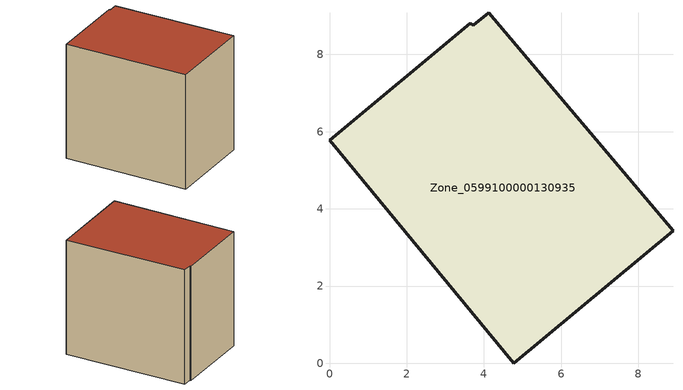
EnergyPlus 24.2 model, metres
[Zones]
Zone_0599100000130935
 floor ground (C_G): 3.72,8.75 4.13,9.08 8.9,3.43 4.77,0 0,5.78 3.65,8.8 z0
 wall outside (C_F): 4.77,0 8.9,3.43 4.13,9.08 3.72,8.75 3.65,8.8 0,5.78 4.77,0 z0:7
 roof outside (C_R): 4.13,9.08 3.72,8.75 3.65,8.8 0,5.78 4.77,0 8.9,3.43 z7
[BUILDING]
Pand.0599100000130935: North Axis=0; Terrain=City; Loads Convergence Tolerance Value=0.04; Temperature Convergence Tolerance Value=0.4; Solar Distribution=FullExterior; Maximum Number of Warmup Days=25; Minimum Number of Warmup Days=1
[Site:Location]
Rotterdam.The.Hague.AP_ZH_NLD Design_Conditions: Latitude=51.96; Longitude=4.45; Time Zone=1; Elevation=-4.5
[SITE:GROUNDTEMPERATURE:BUILDINGSURFACE]
18, 18, 18, 18, 18, 18, 18, 18, 18, 18, 18, 18
[MATERIAL] Thermal Absorptance=0.9; Solar Absorptance=0.7; Visible Absorptance=0.7
Name | Roughness | Thickness | Conductivity | Density | Specific Heat
G.TC.1946 | MediumSmooth | 0.15 | 1 | 540 | 1210
F.TC.1946 | Rough | 0.3 | 0.857143 | 1920 | 840
R.TC.1946 | MediumRough | 0.2 | 0.909091 | 1500 | 1000
[CONSTRUCTION]
C_G: G.TC.1946
C_F: F.TC.1946
C_R: R.TC.1946
[ZONE]
Zone_0599100000130935: Type=1; Multiplier=1; Ceiling Height=Autocalculate; Volume=Autocalculate; Floor Area=autocalculate; Part of Total Floor Area=Yes
[ZONEINFILTRATION:DESIGNFLOWRATE]
Infil_Zone_0599100000130935: Zone or ZoneList or Space or SpaceList=Zone_0599100000130935; Schedule=AlwaysOn; Design Flow Rate Calculation Method=Flow/Area; Flow Rate per Floor Area=0.003; Constant Term Coefficient=1; Temperature Term Coefficient=0; Velocity Term Coefficient=0; Velocity Squared Term Coefficient=0
[HVACTEMPLATE:ZONE:IDEALLOADSAIRSYSTEM]
Zone_0599100000130935: Maximum Heating Supply Air Temperature=50; Minimum Cooling Supply Air Temperature=13; Maximum Heating Supply Air Humidity Ratio=0.0156; Minimum Cooling Supply Air Humidity Ratio=0.0077; Heating Limit=NoLimit; Cooling Limit=NoLimit; Dehumidification Control Type=ConstantSensibleHeatRatio; Cooling Sensible Heat Ratio=0.7; Dehumidification Setpoint=60; Humidification Control Type=None; Humidification Setpoint=30; Outdoor Air Method=None; Outdoor Air Flow Rate per Person=0.00944; Outdoor Air Flow Rate per Zone Floor Area=0; Outdoor Air Flow Rate per Zone=0; Demand Controlled Ventilation Type=None; Outdoor Air Economizer Type=NoEconomizer; Heat Recovery Type=None; Sensible Heat Recovery Effectiveness=0.7; Latent Heat Recovery Effectiveness=0.65
[ZONECONTROL:THERMOSTAT]
ThermostatControl_Zone_0599100000130935: Zone or ZoneList=Zone_0599100000130935; Control Type Schedule=DualSetpointControlType; Control 1=Thermostat_Zone_0599100000130935; Temperature Difference Between Cutout And Setpoint=0
[THERMOSTATSETPOINT:DUALSETPOINT]
Thermostat_Zone_0599100000130935: Heating Setpoint Temperature Schedule=HeatingSetpoint_Zone_0599100000130935; Cooling Setpoint Temperature Schedule=CoolingSetpoint_Zone_0599100000130935
[SCHEDULE:COMPACT]
HeatingSetpoint_Zone_0599100000130935: Through: 12/31, For: AllDays, Until: 24:00, 21
CoolingSetpoint_Zone_0599100000130935: Through: 12/31, For: AllDays, Until: 24:00, 24
DualSetpointControlType: Through: 12/31, For: AllDays, Until: 24:00, 4
AlwaysOn: Through: 12/31, For: AllDays, Until: 24:00, 1
